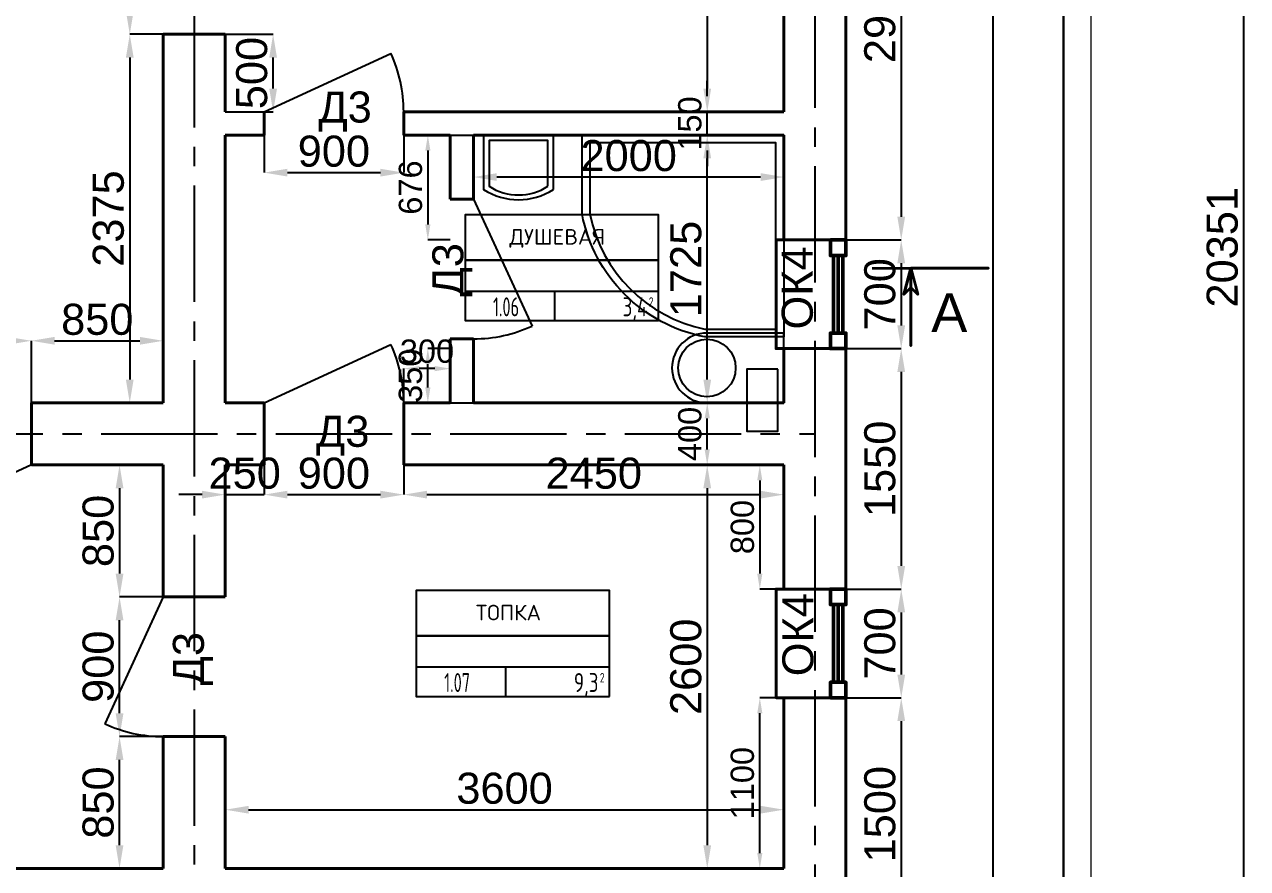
# Model space of a CAD drawing. Header units: millimetres. Extents: x 344563 to 449411, y 37253 to 62883.
# Drawn here: x 365301 to 373184, y 44635 to 50073 of the extents above; entities that cross this region are included whole.
import ezdxf
from ezdxf.enums import TextEntityAlignment as Align

# ---------------------------------------------------------------- set-up
doc = ezdxf.new("R2010")
doc.units = ezdxf.units.MM
doc.linetypes.add('CENTER2', pattern=[1.125, 0.75, -0.125, 0.125, -0.125])
for name, color, linetype in [('0 duvar', 2, 'Continuous'), ('AKS', 252, 'CENTER2'), ('room_no', 7, 'Continuous')]:
    doc.layers.add(name, color=color, linetype=linetype)
doc.layers.add('ahsap', color=222, linetype='Continuous', lineweight=13)
doc.layers.add('OLCU', color=7, linetype='Continuous', lineweight=13)
doc.styles.add('CYRILLIC', font='cyriltlc.shx')
doc.styles.add('ROMANS', font='romans', dxfattribs={"width": 0.75})
doc.styles.get("Standard").update_dxf_attribs({"font": 'arial.ttf'})
doc.styles.add('YAZI', font='romans.shx')
doc.dimstyles.new('ISO-25', dxfattribs={"dimtxt": 2.5, "dimasz": 2.5, "dimexe": 1.25, "dimexo": 0.625, "dimtad": 1, "dimtxsty": 'Standard', "dimcen": 2.5, "dimadec": 0, "dimazin": 0, "dimtfac": 1, "dimtmove": 0, "dimatfit": 3, "dimfxl": 0, "dimarcsym": 0})

# ---------------------------------------------------------------- blocks, each defined once
blk = doc.blocks.new('*D23')
at = {"layer": 'ahsap', "color": 0, "lineweight": -2}
for p, q in [((358595.3, 47234.5), (358595.3, 43361.9)), ((370595.3, 44230.1), (370595.3, 43361.9)), ((358745.3, 43362), (370445.3, 43362))]:
    blk.add_line(p, q, dxfattribs=at)
at = {"layer": 'ahsap', "color": 0}
for points in [[(358745.3, 43387), (358745.3, 43337), (358595.3, 43362)], [(370445.3, 43387), (370445.3, 43337), (370595.3, 43362)]]:
    blk.add_solid(points, dxfattribs=at)
at = {"layer": 'DEFPOINTS', "color": 0}
for p in [(358595.3, 47234.8), (370595.3, 44230.3), (370595.3, 43362)]:
    blk.add_point(p, dxfattribs=at)
at = {"layer": 'ahsap', "color": 0, "insert": (364595.3, 43499.1), "char_height": 200, "attachment_point": 5}
blk.add_mtext('12000', dxfattribs=at)
blk = doc.blocks.new('*D31')
at = {"layer": 'ahsap', "color": 0, "lineweight": -2}
for p, q in [((370595.6, 57234.8), (371542.7, 57234.8)), ((371542.6, 57084.8), (371542.6, 44384.8)), ((370595.6, 44234.8), (371542.7, 44234.8))]:
    blk.add_line(p, q, dxfattribs=at)
at = {"layer": 'ahsap', "color": 0}
for points in [[(371517.6, 57084.8), (371567.6, 57084.8), (371542.6, 57234.8)], [(371517.6, 44384.8), (371567.6, 44384.8), (371542.6, 44234.8)]]:
    blk.add_solid(points, dxfattribs=at)
at = {"layer": 'DEFPOINTS', "color": 0}
for p in [(370595.3, 57234.8), (370595.3, 44234.8), (371542.6, 44234.8)]:
    blk.add_point(p, dxfattribs=at)
at = {"layer": 'ahsap', "color": 0, "insert": (371405.4, 50698.9), "char_height": 200, "attachment_point": 5, "rotation": 90}
blk.add_mtext('13000', dxfattribs=at)
blk = doc.blocks.new('*D41')
at = {"layer": 'ahsap', "color": 0, "lineweight": -2}
for p, q in [((370195.1, 52834.8), (369701.5, 52834.8)), ((369701.7, 52684.8), (369701.7, 49659.8)), ((370195.1, 49509.8), (369701.5, 49509.8))]:
    blk.add_line(p, q, dxfattribs=at)
at = {"layer": 'ahsap', "color": 0}
for points in [[(369676.7, 52684.8), (369726.7, 52684.8), (369701.7, 52834.8)], [(369676.7, 49659.8), (369726.7, 49659.8), (369701.7, 49509.8)]]:
    blk.add_solid(points, dxfattribs=at)
at = {"layer": 'DEFPOINTS', "color": 0}
for p in [(370195.3, 52834.8), (369701.7, 49509.8), (370195.3, 49509.8)]:
    blk.add_point(p, dxfattribs=at)
at = {"layer": 'ahsap', "color": 0, "insert": (369564.5, 51172.3), "char_height": 200, "attachment_point": 5, "rotation": 90}
blk.add_mtext('3325', dxfattribs=at)
blk = doc.blocks.new('*D43')
at = {"layer": 'ahsap', "color": 0, "lineweight": -2}
for p, q in [((366395.1, 52334.8), (365979.6, 52334.8)), ((365979.7, 50159.8), (365979.7, 52184.8)), ((366195.1, 50009.8), (365979.6, 50009.8))]:
    blk.add_line(p, q, dxfattribs=at)
at = {"layer": 'ahsap', "color": 0}
for points in [[(365954.7, 52184.8), (366004.7, 52184.8), (365979.7, 52334.8)], [(365954.7, 50159.8), (366004.7, 50159.8), (365979.7, 50009.8)]]:
    blk.add_solid(points, dxfattribs=at)
at = {"layer": 'DEFPOINTS', "color": 0}
for p in [(365979.7, 52334.8), (366395.3, 52334.8), (366195.3, 50009.8)]:
    blk.add_point(p, dxfattribs=at)
at = {"layer": 'ahsap', "color": 0, "insert": (365842.5, 51172.3), "char_height": 200, "attachment_point": 5, "rotation": 90}
blk.add_mtext('2325', dxfattribs=at)
blk = doc.blocks.new('*D45')
at = {"layer": 'ahsap', "color": 0, "lineweight": -2}
for p, q in [((366595.6, 50009.8), (366903.8, 50009.8)), ((366903.6, 49659.8), (366903.6, 49859.8)), ((366595.6, 49509.8), (366903.8, 49509.8))]:
    blk.add_line(p, q, dxfattribs=at)
at = {"layer": 'ahsap', "color": 0}
for points in [[(366878.6, 49859.8), (366928.6, 49859.8), (366903.6, 50009.8)], [(366878.6, 49659.8), (366928.6, 49659.8), (366903.6, 49509.8)]]:
    blk.add_solid(points, dxfattribs=at)
at = {"layer": 'DEFPOINTS', "color": 0}
for p in [(366595.3, 50009.8), (366903.6, 50009.8), (366595.3, 49509.8)]:
    blk.add_point(p, dxfattribs=at)
at = {"layer": 'ahsap', "color": 0, "insert": (366766.5, 49759.8), "char_height": 200, "attachment_point": 5, "rotation": 90}
blk.add_mtext('500', dxfattribs=at)
blk = doc.blocks.new('*D46')
at = {"layer": 'ahsap', "color": 0, "lineweight": -2}
for p, q in [((366845.3, 49359.5), (366845.3, 49118)), ((367745.3, 49359.5), (367745.3, 49118)), ((366995.3, 49118.1), (367595.3, 49118.1))]:
    blk.add_line(p, q, dxfattribs=at)
at = {"layer": 'ahsap', "color": 0}
for points in [[(366995.3, 49143.1), (366995.3, 49093.1), (366845.3, 49118.1)], [(367595.3, 49143.1), (367595.3, 49093.1), (367745.3, 49118.1)]]:
    blk.add_solid(points, dxfattribs=at)
at = {"layer": 'DEFPOINTS', "color": 0}
for p in [(366845.3, 49359.8), (367745.3, 49359.8), (367745.3, 49118.1)]:
    blk.add_point(p, dxfattribs=at)
at = {"layer": 'ahsap', "color": 0, "insert": (367295.3, 49255.3), "char_height": 200, "attachment_point": 5}
blk.add_mtext('900', dxfattribs=at)
blk = doc.blocks.new('*D47')
at = {"layer": 'ahsap', "color": 0, "lineweight": -2}
for p, q in [((363845.3, 47635), (363845.3, 48034.9)), ((363995.3, 48034.8), (365195.3, 48034.8)), ((365345.3, 47635), (365345.3, 48034.9))]:
    blk.add_line(p, q, dxfattribs=at)
at = {"layer": 'ahsap', "color": 0}
for points in [[(363995.3, 48059.8), (363995.3, 48009.8), (363845.3, 48034.8)], [(365195.3, 48059.8), (365195.3, 48009.8), (365345.3, 48034.8)]]:
    blk.add_solid(points, dxfattribs=at)
at = {"layer": 'DEFPOINTS', "color": 0}
for p in [(365345.3, 48034.8), (363845.3, 47634.8), (365345.3, 47634.8)]:
    blk.add_point(p, dxfattribs=at)
at = {"layer": 'ahsap', "color": 0, "insert": (364595.3, 48171.9), "char_height": 200, "attachment_point": 5}
blk.add_mtext('1500', dxfattribs=at)
blk = doc.blocks.new('*D48')
at = {"layer": 'ahsap', "color": 0, "lineweight": -2}
for p, q in [((365345.3, 47635.3), (365345.3, 48034.9)), ((365495.3, 48034.8), (366045.3, 48034.8)), ((366195.3, 47635), (366195.3, 48034.9))]:
    blk.add_line(p, q, dxfattribs=at)
at = {"layer": 'ahsap', "color": 0}
for points in [[(365495.3, 48059.8), (365495.3, 48009.8), (365345.3, 48034.8)], [(366045.3, 48059.8), (366045.3, 48009.8), (366195.3, 48034.8)]]:
    blk.add_solid(points, dxfattribs=at)
at = {"layer": 'DEFPOINTS', "color": 0}
for p in [(366195.3, 48034.8), (365345.3, 47635), (366195.3, 47634.8)]:
    blk.add_point(p, dxfattribs=at)
at = {"layer": 'ahsap', "color": 0, "insert": (365770.3, 48171.9), "char_height": 200, "attachment_point": 5}
blk.add_mtext('850', dxfattribs=at)
blk = doc.blocks.new('*D52')
at = {"layer": 'ahsap', "color": 0, "lineweight": -2}
for p, q in [((366195.1, 45484.8), (365913.7, 45484.8)), ((365913.8, 44784.8), (365913.8, 45334.8)), ((364095.6, 44634.8), (365913.9, 44634.8))]:
    blk.add_line(p, q, dxfattribs=at)
at = {"layer": 'ahsap', "color": 0}
for points in [[(365888.8, 45334.8), (365938.8, 45334.8), (365913.8, 45484.8)], [(365888.8, 44784.8), (365938.8, 44784.8), (365913.8, 44634.8)]]:
    blk.add_solid(points, dxfattribs=at)
at = {"layer": 'DEFPOINTS', "color": 0}
for p in [(365913.8, 45484.8), (366195.3, 45484.8), (364095.3, 44634.8)]:
    blk.add_point(p, dxfattribs=at)
at = {"layer": 'ahsap', "color": 0, "insert": (365776.7, 45059.8), "char_height": 200, "attachment_point": 5, "rotation": 90}
blk.add_mtext('850', dxfattribs=at)
blk = doc.blocks.new('*D53')
at = {"layer": 'ahsap', "color": 0, "lineweight": -2}
for p, q in [((366195.1, 46384.8), (365913.7, 46384.8)), ((365913.8, 45634.8), (365913.8, 46234.8)), ((366195.1, 45484.8), (365913.7, 45484.8))]:
    blk.add_line(p, q, dxfattribs=at)
at = {"layer": 'ahsap', "color": 0}
for points in [[(365888.8, 46234.8), (365938.8, 46234.8), (365913.8, 46384.8)], [(365888.8, 45634.8), (365938.8, 45634.8), (365913.8, 45484.8)]]:
    blk.add_solid(points, dxfattribs=at)
at = {"layer": 'DEFPOINTS', "color": 0}
for p in [(365913.8, 46384.8), (366195.3, 46384.8), (366195.3, 45484.8)]:
    blk.add_point(p, dxfattribs=at)
at = {"layer": 'ahsap', "color": 0, "insert": (365776.7, 45934.8), "char_height": 200, "attachment_point": 5, "rotation": 90}
blk.add_mtext('900', dxfattribs=at)
blk = doc.blocks.new('*D54')
at = {"layer": 'ahsap', "color": 0, "lineweight": -2}
for p, q in [((366195.1, 47234.8), (365913.7, 47234.8)), ((365913.8, 47084.8), (365913.8, 46534.8)), ((366195.1, 46384.8), (365913.7, 46384.8))]:
    blk.add_line(p, q, dxfattribs=at)
at = {"layer": 'ahsap', "color": 0}
for points in [[(365888.8, 47084.8), (365938.8, 47084.8), (365913.8, 47234.8)], [(365888.8, 46534.8), (365938.8, 46534.8), (365913.8, 46384.8)]]:
    blk.add_solid(points, dxfattribs=at)
at = {"layer": 'DEFPOINTS', "color": 0}
for p in [(366195.3, 47234.8), (365913.8, 46384.8), (366195.3, 46384.8)]:
    blk.add_point(p, dxfattribs=at)
at = {"layer": 'ahsap', "color": 0, "insert": (365776.7, 46809.8), "char_height": 200, "attachment_point": 5, "rotation": 90}
blk.add_mtext('850', dxfattribs=at)
blk = doc.blocks.new('*D56')
at = {"layer": 'ahsap', "color": 0, "lineweight": -2}
for p, q in [((366595.3, 44635), (366595.3, 45013.9)), ((366745.3, 45013.7), (370045.3, 45013.7)), ((370195.3, 44635), (370195.3, 45013.9))]:
    blk.add_line(p, q, dxfattribs=at)
at = {"layer": 'ahsap', "color": 0}
for points in [[(366745.3, 45038.7), (366745.3, 44988.7), (366595.3, 45013.7)], [(370045.3, 45038.7), (370045.3, 44988.7), (370195.3, 45013.7)]]:
    blk.add_solid(points, dxfattribs=at)
at = {"layer": 'DEFPOINTS', "color": 0}
for p in [(370195.3, 45013.7), (366595.3, 44634.8), (370195.3, 44634.8)]:
    blk.add_point(p, dxfattribs=at)
at = {"layer": 'ahsap', "color": 0, "insert": (368395.3, 45150.9), "char_height": 200, "attachment_point": 5}
blk.add_mtext('3600', dxfattribs=at)
blk = doc.blocks.new('*D57')
at = {"layer": 'ahsap', "color": 0, "lineweight": -2}
for p, q in [((366595.3, 47234.5), (366595.3, 47043.5)), ((366845.3, 47234.5), (366845.3, 47043.5)), ((366445.3, 47043.6), (366295.3, 47043.6)), ((366595.3, 47043.6), (366845.3, 47043.6)), ((366995.3, 47043.6), (367145.3, 47043.6))]:
    blk.add_line(p, q, dxfattribs=at)
at = {"layer": 'ahsap', "color": 0}
for points in [[(366445.3, 47068.6), (366445.3, 47018.6), (366595.3, 47043.6)], [(366995.3, 47068.6), (366995.3, 47018.6), (366845.3, 47043.6)]]:
    blk.add_solid(points, dxfattribs=at)
at = {"layer": 'DEFPOINTS', "color": 0}
for p in [(366595.3, 47234.8), (366845.3, 47234.8), (366845.3, 47043.6)]:
    blk.add_point(p, dxfattribs=at)
at = {"layer": 'ahsap', "color": 0, "insert": (366720.3, 47180.7), "char_height": 200, "attachment_point": 5}
blk.add_mtext('250', dxfattribs=at)
blk = doc.blocks.new('*D58')
at = {"layer": 'ahsap', "color": 0, "lineweight": -2}
for p, q in [((366845.3, 47234.5), (366845.3, 47043.5)), ((367745.3, 47234.5), (367745.3, 47043.5)), ((366995.3, 47043.6), (367595.3, 47043.6))]:
    blk.add_line(p, q, dxfattribs=at)
at = {"layer": 'ahsap', "color": 0}
for points in [[(366995.3, 47068.6), (366995.3, 47018.6), (366845.3, 47043.6)], [(367595.3, 47068.6), (367595.3, 47018.6), (367745.3, 47043.6)]]:
    blk.add_solid(points, dxfattribs=at)
at = {"layer": 'DEFPOINTS', "color": 0}
for p in [(366845.3, 47234.8), (367745.3, 47234.8), (367745.3, 47043.6)]:
    blk.add_point(p, dxfattribs=at)
at = {"layer": 'ahsap', "color": 0, "insert": (367295.3, 47180.7), "char_height": 200, "attachment_point": 5}
blk.add_mtext('900', dxfattribs=at)
blk = doc.blocks.new('*D59')
at = {"layer": 'ahsap', "color": 0, "lineweight": -2}
for p, q in [((367745.3, 47234.5), (367745.3, 47043.5)), ((370195.3, 47234.5), (370195.3, 47043.5)), ((367895.3, 47043.6), (370045.3, 47043.6))]:
    blk.add_line(p, q, dxfattribs=at)
at = {"layer": 'ahsap', "color": 0}
for points in [[(367895.3, 47068.6), (367895.3, 47018.6), (367745.3, 47043.6)], [(370045.3, 47068.6), (370045.3, 47018.6), (370195.3, 47043.6)]]:
    blk.add_solid(points, dxfattribs=at)
at = {"layer": 'DEFPOINTS', "color": 0}
for p in [(367745.3, 47234.8), (370195.3, 47234.8), (370195.3, 47043.6)]:
    blk.add_point(p, dxfattribs=at)
at = {"layer": 'ahsap', "color": 0, "insert": (368970.3, 47180.7), "char_height": 200, "attachment_point": 5}
blk.add_mtext('2450', dxfattribs=at)
blk = doc.blocks.new('*D72')
at = {"layer": 'ahsap', "color": 0, "lineweight": -2}
for p, q in [((370195.1, 47234.5), (369701.4, 47234.5)), ((369701.5, 47084.5), (369701.5, 44784.8)), ((370195.1, 44634.8), (369701.4, 44634.8))]:
    blk.add_line(p, q, dxfattribs=at)
at = {"layer": 'ahsap', "color": 0}
for points in [[(369676.5, 47084.5), (369726.5, 47084.5), (369701.5, 47234.5)], [(369676.5, 44784.8), (369726.5, 44784.8), (369701.5, 44634.8)]]:
    blk.add_solid(points, dxfattribs=at)
at = {"layer": 'DEFPOINTS', "color": 0}
for p in [(370195.3, 47234.5), (369701.5, 44634.8), (370195.3, 44634.8)]:
    blk.add_point(p, dxfattribs=at)
at = {"layer": 'ahsap', "color": 0, "insert": (369564.4, 45934.6), "char_height": 200, "attachment_point": 5, "rotation": 90}
blk.add_mtext('2600', dxfattribs=at)
blk = doc.blocks.new('*D73')
at = {"layer": 'ahsap', "color": 0, "lineweight": -2}
for p, q in [((368045.6, 47634.8), (369701.7, 47634.8)), ((369701.5, 47334.5), (369701.5, 47534.8)), ((370195.1, 47234.5), (369701.4, 47234.5))]:
    blk.add_line(p, q, dxfattribs=at)
at = {"layer": 'ahsap', "color": 0}
for points in [[(369684.9, 47534.8), (369718.2, 47534.8), (369701.5, 47634.8)], [(369684.9, 47334.5), (369718.2, 47334.5), (369701.5, 47234.5)]]:
    blk.add_solid(points, dxfattribs=at)
at = {"layer": 'DEFPOINTS', "color": 0}
for p in [(368045.3, 47634.8), (369701.5, 47634.8), (370195.3, 47234.5)]:
    blk.add_point(p, dxfattribs=at)
at = {"layer": 'ahsap', "color": 0, "insert": (369589.9, 47434.6), "char_height": 150, "attachment_point": 5, "rotation": 90}
blk.add_mtext('400', dxfattribs=at)
blk = doc.blocks.new('*D74')
at = {"layer": 'ahsap', "color": 0, "lineweight": -2}
for p, q in [((368045.5, 49359.8), (369701.8, 49359.8)), ((369701.7, 47784.8), (369701.7, 49209.8)), ((370194.4, 47634.8), (369701.5, 47634.8))]:
    blk.add_line(p, q, dxfattribs=at)
at = {"layer": 'ahsap', "color": 0}
for points in [[(369676.7, 49209.8), (369726.7, 49209.8), (369701.7, 49359.8)], [(369676.7, 47784.8), (369726.7, 47784.8), (369701.7, 47634.8)]]:
    blk.add_solid(points, dxfattribs=at)
at = {"layer": 'DEFPOINTS', "color": 0}
for p in [(368045.2, 49359.8), (369701.7, 49359.8), (370194.7, 47634.8)]:
    blk.add_point(p, dxfattribs=at)
at = {"layer": 'ahsap', "color": 0, "insert": (369564.5, 48497.3), "char_height": 200, "attachment_point": 5, "rotation": 90}
blk.add_mtext('1725', dxfattribs=at)
blk = doc.blocks.new('*D75')
at = {"layer": 'ahsap', "color": 0, "lineweight": -2}
for p, q in [((369701.5, 49609.8), (369701.5, 49709.8)), ((370194.8, 49509.8), (369701.4, 49509.8)), ((369701.5, 49359.8), (369701.5, 49509.8)), ((368045.6, 49359.8), (369701.7, 49359.8)), ((369701.5, 49259.8), (369701.5, 49159.8))]:
    blk.add_line(p, q, dxfattribs=at)
at = {"layer": 'ahsap', "color": 0}
for points in [[(369684.9, 49609.8), (369718.2, 49609.8), (369701.5, 49509.8)], [(369684.9, 49259.8), (369718.2, 49259.8), (369701.5, 49359.8)]]:
    blk.add_solid(points, dxfattribs=at)
at = {"layer": 'DEFPOINTS', "color": 0}
for p in [(369701.5, 49509.8), (370195.1, 49509.8), (368045.3, 49359.8)]:
    blk.add_point(p, dxfattribs=at)
at = {"layer": 'ahsap', "color": 0, "insert": (369589.9, 49434.8), "char_height": 150, "attachment_point": 5, "rotation": 90}
blk.add_mtext('150', dxfattribs=at)
blk = doc.blocks.new('*D88')
at = {"layer": 'ahsap', "color": 0, "lineweight": -2}
for p, q in [((370596.1, 51584.5), (370952, 51584.5)), ((370951.9, 51434.5), (370951.9, 48834.3)), ((370596.4, 48684.3), (370952, 48684.3))]:
    blk.add_line(p, q, dxfattribs=at)
at = {"layer": 'ahsap', "color": 0}
for points in [[(370926.9, 51434.5), (370976.9, 51434.5), (370951.9, 51584.5)], [(370926.9, 48834.3), (370976.9, 48834.3), (370951.9, 48684.3)]]:
    blk.add_solid(points, dxfattribs=at)
at = {"layer": 'DEFPOINTS', "color": 0}
for p in [(370595.8, 51584.5), (370596.2, 48684.3), (370951.9, 48684.3)]:
    blk.add_point(p, dxfattribs=at)
at = {"layer": 'ahsap', "color": 0, "insert": (370814.8, 50134.4), "char_height": 200, "attachment_point": 5, "rotation": 90}
blk.add_mtext('2900', dxfattribs=at)
blk = doc.blocks.new('*D89')
at = {"layer": 'ahsap', "color": 0, "lineweight": -2}
for p, q in [((370596.2, 48684.3), (370952, 48684.3)), ((370951.9, 48534.3), (370951.9, 48134.3)), ((370595.6, 47984.3), (370952, 47984.3))]:
    blk.add_line(p, q, dxfattribs=at)
at = {"layer": 'ahsap', "color": 0}
for points in [[(370926.9, 48534.3), (370976.9, 48534.3), (370951.9, 48684.3)], [(370926.9, 48134.3), (370976.9, 48134.3), (370951.9, 47984.3)]]:
    blk.add_solid(points, dxfattribs=at)
at = {"layer": 'DEFPOINTS', "color": 0}
for p in [(370595.9, 48684.3), (370595.3, 47984.3), (370951.9, 47984.3)]:
    blk.add_point(p, dxfattribs=at)
at = {"layer": 'ahsap', "color": 0, "insert": (370814.8, 48334.3), "char_height": 200, "attachment_point": 5, "rotation": 90}
blk.add_mtext('700', dxfattribs=at)
blk = doc.blocks.new('*D90')
at = {"layer": 'ahsap', "color": 0, "lineweight": -2}
for p, q in [((370595.6, 47984.3), (370952, 47984.3)), ((370951.9, 47834.3), (370951.9, 46584.8)), ((370595.6, 46434.8), (370952, 46434.8))]:
    blk.add_line(p, q, dxfattribs=at)
at = {"layer": 'ahsap', "color": 0}
for points in [[(370926.9, 47834.3), (370976.9, 47834.3), (370951.9, 47984.3)], [(370926.9, 46584.8), (370976.9, 46584.8), (370951.9, 46434.8)]]:
    blk.add_solid(points, dxfattribs=at)
at = {"layer": 'DEFPOINTS', "color": 0}
for p in [(370595.3, 47984.3), (370595.3, 46434.8), (370951.9, 46434.8)]:
    blk.add_point(p, dxfattribs=at)
at = {"layer": 'ahsap', "color": 0, "insert": (370814.8, 47209.5), "char_height": 200, "attachment_point": 5, "rotation": 90}
blk.add_mtext('1550', dxfattribs=at)
blk = doc.blocks.new('*D91')
at = {"layer": 'ahsap', "color": 0, "lineweight": -2}
for p, q in [((370595.8, 46434.8), (370952, 46434.8)), ((370951.9, 46284.8), (370951.9, 45884.8)), ((370595.6, 45734.8), (370952, 45734.8))]:
    blk.add_line(p, q, dxfattribs=at)
at = {"layer": 'ahsap', "color": 0}
for points in [[(370926.9, 46284.8), (370976.9, 46284.8), (370951.9, 46434.8)], [(370926.9, 45884.8), (370976.9, 45884.8), (370951.9, 45734.8)]]:
    blk.add_solid(points, dxfattribs=at)
at = {"layer": 'DEFPOINTS', "color": 0}
for p in [(370595.6, 46434.8), (370595.3, 45734.8), (370951.9, 45734.8)]:
    blk.add_point(p, dxfattribs=at)
at = {"layer": 'ahsap', "color": 0, "insert": (370814.8, 46084.8), "char_height": 200, "attachment_point": 5, "rotation": 90}
blk.add_mtext('700', dxfattribs=at)
blk = doc.blocks.new('*D92')
at = {"layer": 'ahsap', "color": 0, "lineweight": -2}
for p, q in [((370595.6, 45734.8), (370952, 45734.8)), ((370951.9, 45584.8), (370951.9, 44384.8)), ((370395.6, 44234.8), (370952, 44234.8))]:
    blk.add_line(p, q, dxfattribs=at)
at = {"layer": 'ahsap', "color": 0}
for points in [[(370926.9, 45584.8), (370976.9, 45584.8), (370951.9, 45734.8)], [(370926.9, 44384.8), (370976.9, 44384.8), (370951.9, 44234.8)]]:
    blk.add_solid(points, dxfattribs=at)
at = {"layer": 'DEFPOINTS', "color": 0}
for p in [(370595.3, 45734.8), (370395.3, 44234.8), (370951.9, 44234.8)]:
    blk.add_point(p, dxfattribs=at)
at = {"layer": 'ahsap', "color": 0, "insert": (370814.8, 44984.8), "char_height": 200, "attachment_point": 5, "rotation": 90}
blk.add_mtext('1500', dxfattribs=at)
blk = doc.blocks.new('*D93')
at = {"layer": 'ahsap', "color": 0, "lineweight": -2}
for p, q in [((368045.1, 49359.8), (367900.7, 49359.8)), ((367900.9, 49259.8), (367900.9, 48784.3)), ((368045.1, 48684.3), (367900.7, 48684.3))]:
    blk.add_line(p, q, dxfattribs=at)
at = {"layer": 'ahsap', "color": 0}
for points in [[(367884.2, 49259.8), (367917.5, 49259.8), (367900.9, 49359.8)], [(367884.2, 48784.3), (367917.5, 48784.3), (367900.9, 48684.3)]]:
    blk.add_solid(points, dxfattribs=at)
at = {"layer": 'DEFPOINTS', "color": 0}
for p in [(368045.3, 49359.8), (367900.9, 48684.3), (368045.3, 48684.3)]:
    blk.add_point(p, dxfattribs=at)
at = {"layer": 'ahsap', "color": 0, "insert": (367789.3, 49022), "char_height": 150, "attachment_point": 5, "rotation": 90}
blk.add_mtext('676', dxfattribs=at)
blk = doc.blocks.new('*D94')
at = {"layer": 'ahsap', "color": 0, "lineweight": -2}
for p, q in [((370195.1, 45734.8), (370040.1, 45734.8)), ((370040.3, 44734.8), (370040.3, 45634.8)), ((370195.1, 44634.8), (370040.1, 44634.8))]:
    blk.add_line(p, q, dxfattribs=at)
at = {"layer": 'ahsap', "color": 0}
for points in [[(370023.6, 45634.8), (370056.9, 45634.8), (370040.3, 45734.8)], [(370023.6, 44734.8), (370056.9, 44734.8), (370040.3, 44634.8)]]:
    blk.add_solid(points, dxfattribs=at)
at = {"layer": 'DEFPOINTS', "color": 0}
for p in [(370040.3, 45734.8), (370195.3, 45734.8), (370195.3, 44634.8)]:
    blk.add_point(p, dxfattribs=at)
at = {"layer": 'ahsap', "color": 0, "insert": (369928.7, 45184.8), "char_height": 150, "attachment_point": 5, "rotation": 90}
blk.add_mtext('1100', dxfattribs=at)
blk = doc.blocks.new('*D95')
at = {"layer": 'ahsap', "color": 0, "lineweight": -2}
for p, q in [((370195.1, 47234.8), (370040.1, 47234.8)), ((370040.3, 47134.8), (370040.3, 46534.8)), ((370195.1, 46434.8), (370040.1, 46434.8))]:
    blk.add_line(p, q, dxfattribs=at)
at = {"layer": 'ahsap', "color": 0}
for points in [[(370023.6, 47134.8), (370056.9, 47134.8), (370040.3, 47234.8)], [(370023.6, 46534.8), (370056.9, 46534.8), (370040.3, 46434.8)]]:
    blk.add_solid(points, dxfattribs=at)
at = {"layer": 'DEFPOINTS', "color": 0}
for p in [(370195.3, 47234.8), (370040.3, 46434.8), (370195.3, 46434.8)]:
    blk.add_point(p, dxfattribs=at)
at = {"layer": 'ahsap', "color": 0, "insert": (369928.7, 46834.8), "char_height": 150, "attachment_point": 5, "rotation": 90}
blk.add_mtext('800', dxfattribs=at)
blk = doc.blocks.new('*D96')
at = {"layer": 'ahsap', "color": 0, "lineweight": -2}
for p, q in [((368045.1, 47984.3), (367900.6, 47984.3)), ((367900.7, 47734.8), (367900.7, 47884.3)), ((368045.1, 47634.8), (367900.6, 47634.8))]:
    blk.add_line(p, q, dxfattribs=at)
at = {"layer": 'ahsap', "color": 0}
for points in [[(367884.1, 47884.3), (367917.4, 47884.3), (367900.7, 47984.3)], [(367884.1, 47734.8), (367917.4, 47734.8), (367900.7, 47634.8)]]:
    blk.add_solid(points, dxfattribs=at)
at = {"layer": 'DEFPOINTS', "color": 0}
for p in [(367900.7, 47984.3), (368045.3, 47984.3), (368045.3, 47634.8)]:
    blk.add_point(p, dxfattribs=at)
at = {"layer": 'ahsap', "color": 0, "insert": (367789.1, 47809.5), "char_height": 150, "attachment_point": 5, "rotation": 90}
blk.add_mtext('350', dxfattribs=at)
blk = doc.blocks.new('*D98')
at = {"layer": 'ahsap', "color": 0, "lineweight": -2}
for p, q in [((368195.3, 49359.5), (368195.3, 49089.6)), ((370195.3, 49359.5), (370195.3, 49089.6)), ((370045.3, 49089.7), (368345.3, 49089.7))]:
    blk.add_line(p, q, dxfattribs=at)
at = {"layer": 'ahsap', "color": 0}
for points in [[(368345.3, 49114.7), (368345.3, 49064.7), (368195.3, 49089.7)], [(370045.3, 49114.7), (370045.3, 49064.7), (370195.3, 49089.7)]]:
    blk.add_solid(points, dxfattribs=at)
at = {"layer": 'DEFPOINTS', "color": 0}
for p in [(368195.3, 49359.8), (370195.3, 49359.8), (368195.3, 49089.7)]:
    blk.add_point(p, dxfattribs=at)
at = {"layer": 'ahsap', "color": 0, "insert": (369195.3, 49226.8), "char_height": 200, "attachment_point": 5}
blk.add_mtext('2000', dxfattribs=at)
blk = doc.blocks.new('*D99')
at = {"layer": 'ahsap', "color": 0, "lineweight": -2}
for p, q in [((367745.3, 47635), (367745.3, 47855.6)), ((367945.3, 47855.5), (367845.3, 47855.5)), ((368045.3, 47635), (368045.3, 47855.6))]:
    blk.add_line(p, q, dxfattribs=at)
at = {"layer": 'ahsap', "color": 0}
for points in [[(367845.3, 47872.2), (367845.3, 47838.8), (367745.3, 47855.5)], [(367945.3, 47872.2), (367945.3, 47838.8), (368045.3, 47855.5)]]:
    blk.add_solid(points, dxfattribs=at)
at = {"layer": 'DEFPOINTS', "color": 0}
for p in [(367745.3, 47855.5), (367745.3, 47634.8), (368045.3, 47634.8)]:
    blk.add_point(p, dxfattribs=at)
at = {"layer": 'ahsap', "color": 0, "insert": (367895.3, 47967.1), "char_height": 150, "attachment_point": 5}
blk.add_mtext('300', dxfattribs=at)
blk = doc.blocks.new('roomno')
for p, q in [((1100.8, 344.4), (0, 344.4)), ((0, 344.4), (1100.8, 344.4)), ((1100.8, 165.9), (0, 165.9)), ((510.8, 0), (510.8, 165.9))]:
    blk.add_line(p, q)
blk.add_lwpolyline([(1100.8, 0), (1100.8, 602.5), (0, 602.5), (0, 0)], close=True)
at = {"style": 'CYRILLIC'}
for p in [(536.3, 498.9), (536.3, 373.6)]:
    blk.add_attdef('KOMNATA', text='', height=79.8, dxfattribs=at).set_placement(p, align=Align.CENTER)
at = {"style": 'ROMANS'}
for tag, width, p in [('LOBBY', 0.7, (533.4, 200.2)), ('001', 0.6, (233.3, 24.6))]:
    blk.add_attdef(tag, text='', height=107.8, dxfattribs=dict(at, width=width)).set_placement(p, align=Align.CENTER)
at = {"style": 'ROMANS', "width": 0.7}
blk.add_attdef('M', text='', height=107.8, dxfattribs=at).set_placement((1037.5, 24.8), align=Align.RIGHT)
blk.add_attdef('2', (1045.5, 78.9), '', height=53.9, dxfattribs=at)
blk = doc.blocks.new('*D179')
at = {"layer": 'ahsap', "color": 0, "lineweight": -2}
for p, q in [((366195.1, 50009.8), (365979.6, 50009.8)), ((365979.7, 49859.8), (365979.7, 47785)), ((366195.1, 47635), (365979.6, 47635))]:
    blk.add_line(p, q, dxfattribs=at)
at = {"layer": 'ahsap', "color": 0}
for points in [[(365954.7, 49859.8), (366004.7, 49859.8), (365979.7, 50009.8)], [(365954.7, 47785), (366004.7, 47785), (365979.7, 47635)]]:
    blk.add_solid(points, dxfattribs=at)
at = {"layer": 'DEFPOINTS', "color": 0}
for p in [(366195.3, 50009.8), (365979.7, 47635), (366195.3, 47635)]:
    blk.add_point(p, dxfattribs=at)
at = {"layer": 'ahsap', "color": 0, "insert": (365842.5, 48822.4), "char_height": 200, "attachment_point": 5, "rotation": 90}
blk.add_mtext('2375', dxfattribs=at)
blk = doc.blocks.new('*D276')
at = {"layer": 'ahsap', "color": 0, "lineweight": -2}
for p, q in [((372174.7, 58812.8), (373159, 58812.8)), ((373158.8, 58662.8), (373158.8, 38612.1)), ((372174.7, 38462.1), (373159, 38462.1))]:
    blk.add_line(p, q, dxfattribs=at)
at = {"layer": 'ahsap', "color": 0}
for points in [[(373133.8, 58662.8), (373183.8, 58662.8), (373158.8, 58812.8)], [(373133.8, 38612.1), (373183.8, 38612.1), (373158.8, 38462.1)]]:
    blk.add_solid(points, dxfattribs=at)
at = {"layer": 'DEFPOINTS', "color": 0}
for p in [(372174.5, 58812.8), (372174.5, 38462.1), (373158.8, 38462.1)]:
    blk.add_point(p, dxfattribs=at)
at = {"layer": 'ahsap', "color": 0, "insert": (373021.7, 48637.4), "char_height": 200, "attachment_point": 5, "rotation": 90}
blk.add_mtext('20351', dxfattribs=at)

msp = doc.modelspace()

# ---------------------------------------------------------------- linework, layer by layer
at = {"linetype": 'CENTER2', "ltscale": 1000}
for p, q in [((370395.3, 57034.8), (370395.3, 42534.8)), ((366395.3, 53534.8), (366395.3, 42534.8)), ((356795.3, 47434.8), (370395.3, 47434.8))]:
    msp.add_line(p, q, dxfattribs=at)
at = {"lineweight": 40, "ltscale": 1000}
for p, q in [((370195.3, 51584.5), (370195.3, 49509.8)), ((370595.3, 51584.5), (370595.3, 48684.3)), ((366595.3, 50009.8), (366195.3, 50009.8)), ((366195.3, 50009.8), (366195.3, 47634.8)), ((366595.3, 50009.8), (366595.3, 49509.8)), ((366845.3, 49359.8), (366845.3, 49509.8)), ((367745.3, 49359.8), (367745.3, 49509.8)), ((367745.3, 49509.8), (370195.3, 49509.8)), ((366595.3, 49359.8), (366845.3, 49359.8)), ((366595.3, 49359.8), (366595.3, 47634.8)), ((367745.3, 49359.8), (368045.3, 49359.8)), ((368045.3, 49359.8), (368045.3, 48947.3)), ((368195.3, 49359.8), (368195.3, 48947.3)), ((368195.3, 49359.8), (370195.3, 49359.8)), ((370195.3, 49359.8), (370195.3, 48684.3)), ((368045.3, 48947.3), (368195.3, 48947.3)), ((368045.3, 48047.3), (368195.3, 48047.3)), ((368045.3, 48047.3), (368045.3, 47634.8)), ((368195.3, 48047.3), (368195.3, 47634.8)), ((370195.3, 47984.3), (370195.3, 47634.8)), ((370595.3, 47984.3), (370595.3, 46434.8)), ((365345.3, 47234.8), (365345.3, 47634.8)), ((365345.3, 47634.8), (366195.3, 47634.8)), ((366595.3, 47634.8), (366845.3, 47634.8)), ((366845.3, 47634.8), (366845.3, 47234.8)), ((367745.3, 47634.8), (367745.3, 47234.8)), ((367745.3, 47634.8), (368045.3, 47634.8)), ((368195.3, 47634.8), (370195.3, 47634.8)), ((365345.3, 47234.8), (366195.3, 47234.8)), ((366195.3, 47234.8), (366195.3, 46384.8)), ((366595.3, 47234.8), (366595.3, 46384.8)), ((366595.3, 47234.8), (366845.3, 47234.8)), ((367745.3, 47234.8), (370195.3, 47234.8)), ((370195.3, 47234.8), (370195.3, 46434.8)), ((366195.3, 46384.8), (366595.3, 46384.8)), ((370195.3, 45734.8), (370195.3, 44634.8)), ((370595.3, 45734.8), (370595.3, 44234.8)), ((366195.3, 45484.8), (366595.3, 45484.8)), ((366195.3, 45484.8), (366195.3, 44634.8)), ((366595.3, 45484.8), (366595.3, 44634.8)), ((365095.3, 44634.8), (366195.3, 44634.8)), ((366595.3, 44634.8), (370195.3, 44634.8))]:
    msp.add_line(p, q, dxfattribs=at)
for p, q in [((366845.3, 49509.8), (367662.5, 49886.8)), ((368195.3, 48947.3), (368572.4, 48130.1)), ((366845.3, 47634.8), (367662.5, 48011.8)), ((365345.3, 47234.8), (364662.3, 46925)), ((366195.3, 46384.8), (365818.2, 45567.6))]:
    msp.add_line(p, q)
at = {"ltscale": 1000}
for p, q in [((366595.3, 49509.8), (366845.3, 49509.8)), ((370575.3, 48584.3), (370575.3, 48334.3)), ((370575.3, 48334.3), (370575.3, 48084.3)), ((370575.3, 46334.8), (370575.3, 46084.8)), ((370575.3, 46084.8), (370575.3, 45834.8))]:
    msp.add_line(p, q, dxfattribs=at)
for points in [[(368710.2, 49009.8), (368710.2, 49359.8), (368260.2, 49359.8), (368260.2, 49009.8, 0.293702)], [(368894.4, 48851.7), (368894.4, 49359.8), (370194.4, 49359.8), (370194.4, 48059.8), (369686.3, 48059.8, -0.306233)], [(368675.2, 49030.8), (368675.2, 49324.8), (368295.2, 49324.8), (368295.2, 49030.8, 0.295059)], [(370144.4, 48109.8), (370144.4, 49309.8), (368944.4, 49309.8), (368944.4, 48851.7, 0.30078), (369686.3, 48109.8)], [(369699.4, 47634.8), (370194.4, 47634.8), (370194.4, 48084.8), (369699.4, 48084.8, 1)]]:
    msp.add_lwpolyline(points, format="xyb", close=True)
at = {"lineweight": 40, "ltscale": 1000}
for points in [[(370595.3, 48684.3), (370145.3, 48684.3), (370145.3, 48334.3)], [(370145.3, 48334.3), (370145.3, 47984.3), (370595.3, 47984.3)], [(370595.3, 46434.8), (370145.3, 46434.8), (370145.3, 46084.8), (370145.3, 45734.8), (370595.3, 45734.8)]]:
    msp.add_lwpolyline(points, dxfattribs=at)
at = {"color": 5, "lineweight": 50}
for points in [[(370575.3, 48334.3), (370575.3, 48584.3), (370595.3, 48584.3), (370595.3, 48684.3), (370495.3, 48684.3), (370495.3, 48584.3), (370575.3, 48584.3), (370515.3, 48584.3), (370515.3, 48334.3)], [(370545.3, 48334.3), (370545.3, 48584.3)], [(370595.3, 47984.3), (370495.3, 47984.3), (370495.3, 48084.3), (370595.3, 48084.3), (370595.3, 47984.3), (370595.3, 48084.3), (370575.3, 48084.3), (370575.3, 48334.3)], [(370515.3, 48334.3), (370515.3, 48084.3), (370545.3, 48084.3), (370545.3, 48334.3)], [(370595.3, 45734.8), (370495.3, 45734.8), (370495.3, 45834.8), (370595.3, 45834.8), (370595.3, 45734.8), (370595.3, 45834.8), (370575.3, 45834.8), (370575.3, 46084.8), (370575.3, 46334.8), (370595.3, 46334.8), (370595.3, 46434.8), (370495.3, 46434.8), (370495.3, 46334.8), (370575.3, 46334.8), (370515.3, 46334.8), (370515.3, 46084.8), (370515.3, 45834.8), (370545.3, 45834.8), (370545.3, 46084.8), (370545.3, 46334.8)]]:
    msp.add_lwpolyline(points, dxfattribs=at)
msp.add_lwpolyline([(370156.2, 47852.7), (369956.2, 47852.7), (369956.2, 47452.7), (370156.2, 47452.7), (370156.2, 47852.7)])
msp.add_circle((369699.4, 47859.8), 185)
for centre, start, end in [((366845.3, 49509.8), 0, 24.76929), ((368195.3, 48947.3), 270, 294.76929), ((366845.3, 47634.8), 0, 24.76929), ((366195.3, 46384.8), 245.23071, 270)]:
    msp.add_arc(centre, 900, start, end)
at = {"layer": '0 duvar', "color": 7, "lineweight": 30, "ltscale": 0.071429}
msp.add_lwpolyline([(345270.4, 58636), (371997.7, 58636), (371997.7, 38638.9), (345270.4, 38638.9)], close=True, dxfattribs=at)
at = {"layer": 'ahsap', "color": 1, "lineweight": 35}
msp.add_lwpolyline([(370763.9, 48502.7), (371513.9, 48502.7), (371013.9, 48502.7), (371013.9, 48502.7), (371013.9, 48002.7), (371013.9, 48502.7), (370968.6, 48333.6), (371013.9, 48502.7), (371059.2, 48333.6), (371013.9, 48378.9), (370968.6, 48333.6)], dxfattribs=at)
at = {"layer": 'OLCU', "linetype": 'Continuous', "ltscale": 50}
msp.add_lwpolyline([(344563.4, 58812.8), (372174.5, 58812.8), (372174.5, 38462.1), (344563.4, 38462.1)], close=True, dxfattribs=at)

# ---------------------------------------------------------------- block references
at = {"layer": 'room_no'}
ref = msp.add_blockref('roomno', (368140.7, 48164.6), dxfattribs=dict(at, xscale=1.132855293340979, yscale=1.132855293340979, zscale=1.13285529329748, rotation=359.9999580986219))
ref.add_attrib('KOMNATA', 'ДУШЕВАЯ', dxfattribs={"layer": '0', "height": 100, "rotation": 359.99996, "style": 'YAZI'}).set_placement((368735.4, 48654.5), align=Align.CENTER)
ref.add_attrib('001', '1.06', dxfattribs={"layer": '0', "height": 122.08, "rotation": 359.99996, "style": 'ROMANS', "width": 0.6}).set_placement((368405, 48192.5), align=Align.CENTER)
ref.add_attrib('2', '2', (369325.1, 48254), dxfattribs={"layer": '0', "height": 61, "rotation": 359.99996, "style": 'ROMANS', "width": 0.7})
ref.add_attrib('M', '3,4', dxfattribs={"layer": '0', "height": 122.08, "rotation": 359.99996, "style": 'ROMANS', "width": 0.7}).set_placement((369316.1, 48192.7), align=Align.RIGHT)
ref = msp.add_blockref('roomno', (367825.2, 45744), dxfattribs=dict(at, xscale=1.132855293340979, yscale=1.132855293340979, zscale=1.13285529329748, rotation=359.9999580986219))
ref.add_attrib('KOMNATA', 'ТОПКА', dxfattribs={"layer": '0', "height": 100, "rotation": 359.99996, "style": 'YAZI'}).set_placement((368420, 46233.9), align=Align.CENTER)
ref.add_attrib('001', '1.07', dxfattribs={"layer": '0', "height": 122.08, "rotation": 359.99996, "style": 'ROMANS', "width": 0.6}).set_placement((368089.6, 45771.9), align=Align.CENTER)
ref.add_attrib('2', '2', (369009.7, 45833.4), dxfattribs={"layer": '0', "height": 61, "rotation": 359.99996, "style": 'ROMANS', "width": 0.7})
ref.add_attrib('M', '9,3', dxfattribs={"layer": '0', "height": 122.08, "rotation": 359.99996, "style": 'ROMANS', "width": 0.7}).set_placement((369000.6, 45772.1), align=Align.RIGHT)

# ---------------------------------------------------------------- texts
at = {"char_height": 200, "attachment_point": 1}
for insert in [(367195, 49640.9), (367179.6, 47551.7)]:
    msp.add_mtext_dynamic_manual_height_columns('Д3', width=211.974, gutter_width=12.5, heights=[0], dxfattribs=dict(at, insert=insert))
at = {"char_height": 200, "attachment_point": 1, "rotation": 90}
for s, insert in [('Д3', (367929.7, 48319.7)), ('ОК4', (370181.6, 48107.7)), ('ОК4', (370185.7, 45873.5)), ('Д3', (366257.6, 45814.1))]:
    msp.add_mtext_dynamic_manual_height_columns(s, width=211.974, gutter_width=12.5, heights=[0], dxfattribs=dict(at, insert=insert))
at = {"layer": 'AKS', "color": 1}
msp.add_text('А', height=250, dxfattribs=at).set_placement((371261.5, 48216.3), align=Align.MIDDLE)

# ---------------------------------------------------------------- dimensions: what is measured, and where the dimension line sits
at = {"layer": 'ahsap', "color": 0}
for base, p1, p2, override, picture, middle in [((373158.8, 38462.1), (372174.5, 58812.8), (372174.5, 38462.1), {"dimtxt": 200, "dimasz": 150, "dimexe": 0.125, "dimexo": 0.25, "dimgap": 35, "dimdec": 0}, '*D276', (373158.8, 48637.4)), ((371542.6, 44234.8), (370595.3, 57234.8), (370595.3, 44234.8), {"dimtxt": 200, "dimasz": 150, "dimexe": 0.125, "dimexo": 0.25, "dimgap": 35, "dimdec": 0}, '*D31', (371542.6, 50698.9)), ((366903.6, 50009.8), (366595.3, 49509.8), (366595.3, 50009.8), {"dimtxt": 200, "dimasz": 150, "dimexe": 0.125, "dimexo": 0.25, "dimgap": 35, "dimdec": 0}, '*D45', (366903.6, 49759.8)), ((369701.5, 49509.8), (368045.3, 49359.8), (370195.1, 49509.8), {"dimtxt": 150, "dimasz": 100, "dimexe": 0.125, "dimexo": 0.25, "dimgap": 35, "dimdec": 0}, '*D75', (369701.5, 49434.8)), ((367900.8723921, 48684.2580534), (368045.304563, 49359.7580534), (368045.304563, 48684.2580534), {"dimtxt": 150, "dimasz": 100, "dimexe": 0.125, "dimexo": 0.25, "dimgap": 35, "dimdec": 0}, '*D93', (367900.8723921, 49022.0080534)), ((367900.7473921, 47984.2580534), (368045.304563, 47634.7580534), (368045.304563, 47984.2580534), {"dimtxt": 150, "dimasz": 100, "dimexe": 0.125, "dimexo": 0.25, "dimgap": 35, "dimdec": 0}, '*D96', (367900.7473921, 47809.5080534)), ((369701.5, 47634.8), (370195.3, 47234.5), (368045.3, 47634.8), {"dimtxt": 150, "dimasz": 100, "dimexe": 0.125, "dimexo": 0.25, "dimgap": 35, "dimdec": 0}, '*D73', (369701.5, 47434.6)), ((369701.5, 44634.8), (370195.3, 47234.5), (370195.3, 44634.8), {"dimtxt": 200, "dimasz": 150, "dimexe": 0.125, "dimexo": 0.25, "dimgap": 35, "dimdec": 0}, '*D72', (369701.5, 45934.6))]:
    dim = msp.add_linear_dim(base=base, p1=p1, p2=p2, angle=90, dimstyle='ISO-25', override=override, dxfattribs=at)
    dim.commit()
    dim.dimension.update_dxf_attribs({"geometry": picture, "text_midpoint": middle, "dimtype": 160})
for base, p1, p2, override, picture, middle in [((369701.7, 49509.8), (370195.3, 52834.8), (370195.3, 49509.8), {"dimtxt": 200, "dimasz": 150, "dimexe": 0.125, "dimexo": 0.25, "dimgap": 35, "dimdec": 0}, '*D41', (369564.5, 51172.3)), ((365979.7, 52334.8), (366195.3, 50009.8), (366395.3, 52334.8), {"dimtxt": 200, "dimasz": 150, "dimexe": 0.125, "dimexo": 0.25, "dimgap": 35, "dimdec": 0}, '*D43', (365842.5, 51172.3)), ((370951.9, 48684.3), (370595.8, 51584.5), (370596.2, 48684.3), {"dimtxt": 200, "dimasz": 150, "dimexe": 0.125, "dimexo": 0.25, "dimgap": 35, "dimdec": 0}, '*D88', (370814.8, 50134.4)), ((365979.7, 47635), (366195.3, 50009.8), (366195.3, 47635), {"dimtxt": 200, "dimasz": 150, "dimexe": 0.125, "dimexo": 0.25, "dimgap": 35, "dimdec": 0}, '*D179', (365842.5, 48822.4)), ((369701.7, 49359.8), (370194.7, 47634.8), (368045.2, 49359.8), {"dimtxt": 200, "dimasz": 150, "dimexe": 0.125, "dimexo": 0.25, "dimgap": 35, "dimdec": 0}, '*D74', (369564.5, 48497.3)), ((370951.9, 47984.3), (370595.9, 48684.3), (370595.3, 47984.3), {"dimtxt": 200, "dimasz": 150, "dimexe": 0.125, "dimexo": 0.25, "dimgap": 35, "dimdec": 0}, '*D89', (370814.8, 48334.3)), ((370951.9217629, 46434.7580534), (370595.304563, 47984.2580534), (370595.304563, 46434.7580534), {"dimtxt": 200, "dimasz": 150, "dimexe": 0.125, "dimexo": 0.25, "dimgap": 35, "dimdec": 0}, '*D90', (370814.8071653, 47209.5080534)), ((365913.8, 46384.8), (366195.3, 47234.8), (366195.3, 46384.8), {"dimtxt": 200, "dimasz": 150, "dimexe": 0.125, "dimexo": 0.25, "dimgap": 35, "dimdec": 0}, '*D54', (365776.7, 46809.8)), ((370040.3, 46434.8), (370195.3, 47234.8), (370195.3, 46434.8), {"dimtxt": 150, "dimasz": 100, "dimexe": 0.125, "dimexo": 0.25, "dimgap": 35, "dimdec": 0}, '*D95', (369928.7, 46834.8)), ((370951.9, 45734.8), (370595.6, 46434.8), (370595.3, 45734.8), {"dimtxt": 200, "dimasz": 150, "dimexe": 0.125, "dimexo": 0.25, "dimgap": 35, "dimdec": 0}, '*D91', (370814.8, 46084.8)), ((365913.8, 46384.8), (366195.3, 45484.8), (366195.3, 46384.8), {"dimtxt": 200, "dimasz": 150, "dimexe": 0.125, "dimexo": 0.25, "dimgap": 35, "dimdec": 0}, '*D53', (365776.7, 45934.8)), ((370040.3, 45734.8), (370195.3, 44634.8), (370195.3, 45734.8), {"dimtxt": 150, "dimasz": 100, "dimexe": 0.125, "dimexo": 0.25, "dimgap": 35, "dimdec": 0}, '*D94', (369928.7, 45184.8)), ((370951.9, 44234.8), (370595.3, 45734.8), (370395.3, 44234.8), {"dimtxt": 200, "dimasz": 150, "dimexe": 0.125, "dimexo": 0.25, "dimgap": 35, "dimdec": 0}, '*D92', (370814.8, 44984.8)), ((365913.8, 45484.8), (364095.3, 44634.8), (366195.3, 45484.8), {"dimtxt": 200, "dimasz": 150, "dimexe": 0.125, "dimexo": 0.25, "dimgap": 35, "dimdec": 0}, '*D52', (365776.7, 45059.8))]:
    dim = msp.add_linear_dim(base=base, p1=p1, p2=p2, angle=90, dimstyle='ISO-25', override=override, dxfattribs=at)
    dim.commit()
    dim.dimension.update_dxf_attribs({"geometry": picture, "text_midpoint": middle})
for base, p1, p2, picture, middle in [((367745.3, 49118.1), (366845.3, 49359.8), (367745.3, 49359.8), '*D46', (367295.3, 49255.3)), ((368195.3, 49089.7), (370195.3, 49359.8), (368195.3, 49359.8), '*D98', (369195.3, 49226.8)), ((365345.3, 48034.8), (363845.3, 47634.8), (365345.3, 47634.8), '*D47', (364595.3, 48171.9)), ((366195.3, 48034.8), (365345.3, 47635), (366195.3, 47634.8), '*D48', (365770.3, 48171.9)), ((367745.3, 47043.6), (366845.3, 47234.8), (367745.3, 47234.8), '*D58', (367295.3, 47180.7)), ((370195.3, 47043.6), (367745.3, 47234.8), (370195.3, 47234.8), '*D59', (368970.3, 47180.7)), ((370195.3, 45013.7), (366595.3, 44634.8), (370195.3, 44634.8), '*D56', (368395.3, 45150.9))]:
    dim = msp.add_linear_dim(base=base, p1=p1, p2=p2, dimstyle='ISO-25', override={"dimtxt": 200, "dimasz": 150, "dimexe": 0.125, "dimexo": 0.25, "dimgap": 35, "dimdec": 0}, dxfattribs=at)
    dim.commit()
    dim.dimension.update_dxf_attribs({"geometry": picture, "text_midpoint": middle})
for base, p1, p2, override, picture, middle in [((367745.3, 47855.5), (368045.3, 47634.8), (367745.3, 47634.8), {"dimtxt": 150, "dimasz": 100, "dimexe": 0.125, "dimexo": 0.25, "dimgap": 35, "dimdec": 0}, '*D99', (367895.3, 47855.5)), ((366845.3, 47043.6), (366595.3, 47234.8), (366845.3, 47234.8), {"dimtxt": 200, "dimasz": 150, "dimexe": 0.125, "dimexo": 0.25, "dimgap": 35, "dimdec": 0}, '*D57', (366720.3, 47043.6)), ((370595.3, 43362), (358595.3, 47234.8), (370595.3, 44230.3), {"dimtxt": 200, "dimasz": 150, "dimexe": 0.125, "dimexo": 0.25, "dimgap": 35, "dimdec": 0}, '*D23', (364595.3, 43362))]:
    dim = msp.add_linear_dim(base=base, p1=p1, p2=p2, dimstyle='ISO-25', override=override, dxfattribs=at)
    dim.commit()
    dim.dimension.update_dxf_attribs({"geometry": picture, "text_midpoint": middle, "dimtype": 160})

doc.saveas('drawing.dxf')
